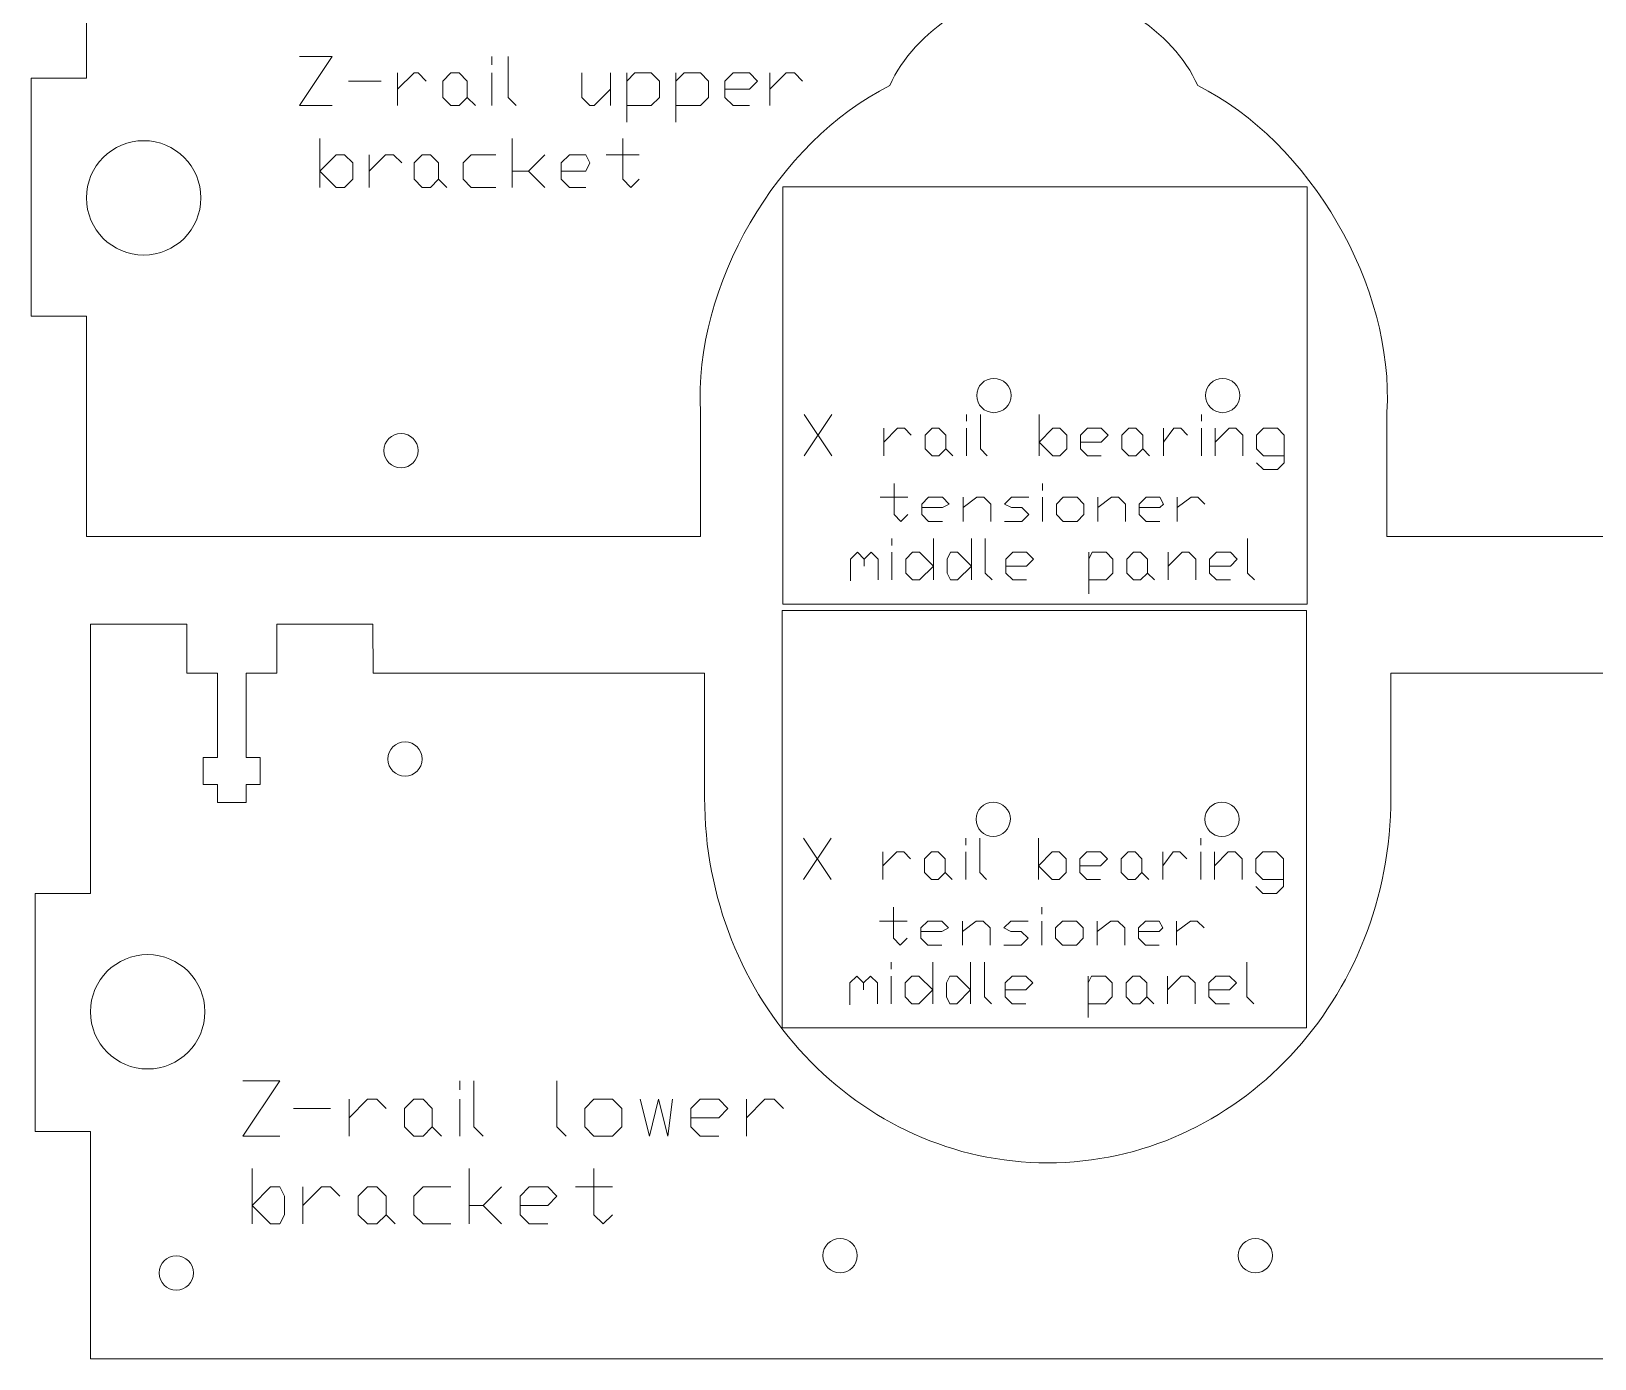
# Model space of a CAD drawing. Header units: inches. Extents: x 0.4 to 31.7, y 0.3 to 15.7.
# Drawn here: x 8.32 to 15.15, y 1.63 to 7.43 of the extents above; entities that cross this region are included whole.
import ezdxf

# ---------------------------------------------------------------- set-up
doc = ezdxf.new("R2010")
doc.units = ezdxf.units.IN
doc.header["$MEASUREMENT"] = 0
doc.layers.add('CUT_SHEET_1', color=179, linetype='Continuous')

msp = doc.modelspace()

# ---------------------------------------------------------------- linework, layer by layer
at = {"layer": 'CUT_SHEET_1', "color": 3, "lineweight": 15}
for p, q in [((8.5579, 8.2138), (8.5579, 7.2207)), ((8.5579, 7.2207), (8.3166, 7.2207)), ((8.3166, 7.2207), (8.3166, 6.1813)), ((11.5997, 4.9237), (11.5997, 6.7464)), ((11.5997, 6.7464), (13.89, 6.7464)), ((13.89, 6.7464), (13.89, 4.9237)), ((8.3166, 6.1813), (8.5579, 6.1813)), ((8.5579, 6.1813), (8.5584, 5.2196)), ((11.2407, 5.2196), (11.2407, 5.7622)), ((14.2389, 5.7622), (14.2389, 5.2196)), ((8.5584, 5.2196), (11.2407, 5.2196)), ((14.2389, 5.2196), (16.9212, 5.2196)), ((13.89, 4.9237), (11.5997, 4.9237)), ((11.5966, 3.0727), (11.5966, 4.8954)), ((11.5966, 4.8954), (13.887, 4.8954)), ((13.887, 4.8954), (13.887, 3.0727)), ((8.5752, 3.6601), (8.5759, 4.8367)), ((8.5759, 4.8367), (8.9957, 4.8367)), ((8.9957, 4.8367), (8.9957, 4.6218)), ((9.3891, 4.6218), (9.3891, 4.8367)), ((9.3891, 4.8367), (9.8089, 4.8367)), ((9.8089, 4.8367), (9.8096, 4.6218)), ((8.9957, 4.6218), (9.1295, 4.6218)), ((9.1295, 4.6218), (9.1295, 4.2539)), ((9.2554, 4.2539), (9.2554, 4.6218)), ((9.2554, 4.6218), (9.3891, 4.6218)), ((9.8096, 4.6218), (11.2581, 4.6218)), ((11.2581, 4.6218), (11.2581, 4.0792)), ((14.2563, 4.0792), (14.2563, 4.6218)), ((14.2563, 4.6218), (15.7048, 4.6218)), ((9.1295, 4.2539), (9.0675, 4.2539)), ((9.0675, 4.2539), (9.0675, 4.1359)), ((9.3173, 4.2539), (9.2554, 4.2539)), ((9.3173, 4.1359), (9.3173, 4.2539)), ((9.0675, 4.1359), (9.1295, 4.1359)), ((9.1295, 4.1359), (9.1295, 4.0572)), ((9.2554, 4.0572), (9.2554, 4.1359)), ((9.2554, 4.1359), (9.3173, 4.1359)), ((9.1295, 4.0572), (9.2554, 4.0572)), ((11.2581, 4.0792), (11.2586, 4.038)), ((11.2586, 4.038), (11.26, 3.9971)), ((14.2544, 3.997), (14.2558, 4.038)), ((14.2558, 4.038), (14.2563, 4.0792)), ((11.26, 3.9971), (11.2624, 3.9564)), ((14.252, 3.9564), (14.2544, 3.997)), ((11.2624, 3.9564), (11.2658, 3.916)), ((11.2658, 3.916), (11.2701, 3.8759)), ((14.2443, 3.8759), (14.2486, 3.916)), ((14.2486, 3.916), (14.252, 3.9564)), ((11.2701, 3.8759), (11.2753, 3.8361)), ((11.2753, 3.8361), (11.2815, 3.7967)), ((14.2329, 3.7967), (14.2391, 3.8361)), ((14.2391, 3.8361), (14.2443, 3.8759)), ((11.2815, 3.7967), (11.2885, 3.7575)), ((11.2885, 3.7575), (11.2965, 3.7188)), ((14.2179, 3.7188), (14.2259, 3.7575)), ((14.2259, 3.7575), (14.2329, 3.7967)), ((11.2965, 3.7188), (11.3053, 3.6803)), ((14.2091, 3.6803), (14.2179, 3.7188)), ((8.3339, 2.6207), (8.3339, 3.6601)), ((8.3339, 3.6601), (8.5752, 3.6601)), ((11.3053, 3.6803), (11.3149, 3.6423)), ((11.3149, 3.6423), (11.3255, 3.6046)), ((14.1889, 3.6046), (14.1995, 3.6423)), ((14.1995, 3.6423), (14.2091, 3.6803)), ((11.3255, 3.6046), (11.3368, 3.5673)), ((11.3368, 3.5673), (11.349, 3.5304)), ((14.1654, 3.5304), (14.1776, 3.5673)), ((14.1776, 3.5673), (14.1889, 3.6046)), ((11.349, 3.5304), (11.3621, 3.494)), ((11.3621, 3.494), (11.3759, 3.458)), ((14.1385, 3.458), (14.1523, 3.494)), ((14.1523, 3.494), (14.1654, 3.5304)), ((11.3759, 3.458), (11.3905, 3.4224)), ((11.3905, 3.4224), (11.4059, 3.3873)), ((14.1085, 3.3873), (14.1239, 3.4224)), ((14.1239, 3.4224), (14.1385, 3.458)), ((11.4059, 3.3873), (11.4221, 3.3526)), ((11.4221, 3.3526), (11.439, 3.3185)), ((14.0754, 3.3185), (14.0923, 3.3526)), ((14.0923, 3.3526), (14.1085, 3.3873)), ((11.439, 3.3185), (11.4567, 3.2848)), ((11.4567, 3.2848), (11.4751, 3.2516)), ((14.0393, 3.2516), (14.0577, 3.2848)), ((14.0577, 3.2848), (14.0754, 3.3185)), ((11.4751, 3.2516), (11.4943, 3.219)), ((11.4943, 3.219), (11.5141, 3.1869)), ((14.0003, 3.1869), (14.0202, 3.219)), ((14.0202, 3.219), (14.0393, 3.2516)), ((11.5141, 3.1869), (11.5347, 3.1553)), ((11.5347, 3.1553), (11.5559, 3.1243)), ((13.9585, 3.1243), (13.9797, 3.1553)), ((13.9797, 3.1553), (14.0003, 3.1869)), ((11.5559, 3.1243), (11.5778, 3.0939)), ((11.5778, 3.0939), (11.6004, 3.064)), ((13.914, 3.064), (13.9366, 3.0939)), ((13.9366, 3.0939), (13.9585, 3.1243)), ((13.887, 3.0727), (11.5966, 3.0727)), ((11.6004, 3.064), (11.6236, 3.0348)), ((11.6236, 3.0348), (11.6475, 3.0061)), ((11.6475, 3.0061), (11.672, 2.9781)), ((13.8424, 2.9781), (13.8669, 3.0061)), ((13.8669, 3.0061), (13.8908, 3.0348)), ((13.8908, 3.0348), (13.914, 3.064)), ((11.672, 2.9781), (11.6972, 2.9507)), ((11.6972, 2.9507), (11.7229, 2.9239)), ((13.7915, 2.9239), (13.8172, 2.9507)), ((13.8172, 2.9507), (13.8424, 2.9781)), ((11.7229, 2.9239), (11.7492, 2.8978)), ((11.7492, 2.8978), (11.7761, 2.8724)), ((11.7761, 2.8724), (11.8036, 2.8477)), ((13.7108, 2.8477), (13.7383, 2.8724)), ((13.7383, 2.8724), (13.7652, 2.8978)), ((13.7652, 2.8978), (13.7915, 2.9239)), ((11.8036, 2.8477), (11.8317, 2.8236)), ((11.8317, 2.8236), (11.8603, 2.8003)), ((13.6542, 2.8003), (13.6827, 2.8236)), ((13.6827, 2.8236), (13.7108, 2.8477)), ((11.8603, 2.8003), (11.8894, 2.7777)), ((11.8894, 2.7777), (11.919, 2.7558)), ((11.919, 2.7558), (11.9492, 2.7347)), ((11.9492, 2.7347), (11.9798, 2.7143)), ((13.5345, 2.7143), (13.5652, 2.7347)), ((13.5652, 2.7347), (13.5954, 2.7558)), ((13.5954, 2.7558), (13.625, 2.7777)), ((13.625, 2.7777), (13.6542, 2.8003)), ((11.9798, 2.7143), (12.011, 2.6947)), ((12.011, 2.6947), (12.0426, 2.6759)), ((12.0426, 2.6759), (12.0747, 2.6578)), ((13.4397, 2.6579), (13.4718, 2.6759)), ((13.4718, 2.6759), (13.5034, 2.6947)), ((13.5034, 2.6947), (13.5345, 2.7143)), ((8.5752, 2.6207), (8.3339, 2.6207)), ((8.5752, 1.6276), (8.5752, 2.6207)), ((12.0747, 2.6578), (12.1073, 2.6406)), ((12.1073, 2.6406), (12.1403, 2.6242)), ((12.1403, 2.6242), (12.1737, 2.6087)), ((12.1737, 2.6087), (12.2075, 2.5939)), ((13.3069, 2.594), (13.3407, 2.6087)), ((13.3407, 2.6087), (13.3741, 2.6242)), ((13.3741, 2.6242), (13.4071, 2.6406)), ((13.4071, 2.6406), (13.4397, 2.6579)), ((12.2075, 2.5939), (12.2417, 2.5801)), ((12.2417, 2.5801), (12.2764, 2.5671)), ((12.2764, 2.5671), (12.3114, 2.555)), ((12.3114, 2.555), (12.3468, 2.5438)), ((12.3468, 2.5438), (12.3825, 2.5335)), ((12.3825, 2.5335), (12.4186, 2.5241)), ((13.0958, 2.5241), (13.1318, 2.5335)), ((13.1318, 2.5335), (13.1676, 2.5438)), ((13.1676, 2.5438), (13.203, 2.555)), ((13.203, 2.555), (13.238, 2.5671)), ((13.238, 2.5671), (13.2726, 2.5801)), ((13.2726, 2.5801), (13.3069, 2.594)), ((12.4186, 2.5241), (12.4551, 2.5157)), ((12.4551, 2.5157), (12.4918, 2.5082)), ((12.4918, 2.5082), (12.5289, 2.5016)), ((12.5289, 2.5016), (12.5663, 2.4961)), ((12.5663, 2.4961), (12.6039, 2.4915)), ((12.6039, 2.4915), (12.6418, 2.4879)), ((12.6418, 2.4879), (12.68, 2.4853)), ((12.68, 2.4853), (12.7185, 2.4838)), ((12.7185, 2.4838), (12.7572, 2.4833)), ((12.7572, 2.4833), (12.7959, 2.4838)), ((12.7959, 2.4838), (12.8343, 2.4853)), ((12.8343, 2.4853), (12.8725, 2.4879)), ((12.8725, 2.4879), (12.9105, 2.4915)), ((12.9105, 2.4915), (12.9481, 2.4961)), ((12.9481, 2.4961), (12.9855, 2.5016)), ((12.9855, 2.5016), (13.0226, 2.5082)), ((13.0226, 2.5082), (13.0593, 2.5157)), ((13.0593, 2.5157), (13.0958, 2.5241)), ((16.9391, 1.6276), (8.5752, 1.6276))]:
    msp.add_line(p, q, dxfattribs=at)
at = {"layer": 'CUT_SHEET_1', "color": 7, "lineweight": 15}
for p, q in [((9.4884, 7.3157), (9.6313, 7.3157)), ((9.6313, 7.3157), (9.4884, 7.1012)), ((10.3283, 7.28), (10.3283, 7.3157)), ((10.3998, 7.3157), (10.3998, 7.137)), ((9.9172, 7.1727), (9.9888, 7.2442)), ((9.9172, 7.1012), (9.9172, 7.2442)), ((9.9888, 7.2442), (10.0067, 7.2442)), ((10.0067, 7.2442), (10.0424, 7.2085)), ((10.1139, 7.2085), (10.1497, 7.2442)), ((10.1497, 7.2442), (10.1854, 7.2442)), ((10.1854, 7.2442), (10.2211, 7.2085)), ((10.3283, 7.1012), (10.3283, 7.2442)), ((10.7215, 7.2442), (10.7215, 7.137)), ((10.8466, 7.2442), (10.8466, 7.1012)), ((10.9181, 7.2085), (10.9538, 7.2442)), ((10.9181, 7.0297), (10.9181, 7.2442)), ((10.9538, 7.2442), (11.0253, 7.2442)), ((11.0253, 7.2442), (11.061, 7.2085)), ((11.1325, 7.2085), (11.1683, 7.2442)), ((11.1325, 7.0297), (11.1325, 7.2442)), ((11.1683, 7.2442), (11.2398, 7.2442)), ((11.2398, 7.2442), (11.2755, 7.2085)), ((11.3827, 7.2442), (11.347, 7.2085)), ((11.4542, 7.2442), (11.3827, 7.2442)), ((11.49, 7.2085), (11.4542, 7.2442)), ((11.5436, 7.1727), (11.6151, 7.2442)), ((11.5436, 7.1012), (11.5436, 7.2442)), ((11.6151, 7.2442), (11.6508, 7.2442)), ((11.6508, 7.2442), (11.6865, 7.2085)), ((9.7029, 7.2085), (9.8458, 7.2085)), ((10.1139, 7.137), (10.1139, 7.2085)), ((10.2211, 7.2085), (10.2211, 7.137)), ((10.7751, 7.1012), (10.8466, 7.1727)), ((11.061, 7.2085), (11.061, 7.137)), ((11.2755, 7.2085), (11.2755, 7.137)), ((11.347, 7.2085), (11.347, 7.137)), ((11.347, 7.1727), (11.4542, 7.1727)), ((11.4542, 7.1727), (11.49, 7.2085)), ((10.1497, 7.1012), (10.1139, 7.137)), ((10.2211, 7.137), (10.1854, 7.1012)), ((10.2211, 7.137), (10.2568, 7.1012)), ((10.3998, 7.137), (10.4356, 7.1012)), ((10.7215, 7.137), (10.7572, 7.1012)), ((11.061, 7.137), (11.0253, 7.1012)), ((11.2755, 7.137), (11.2398, 7.1012)), ((11.347, 7.137), (11.3827, 7.1012)), ((9.4884, 7.1012), (9.6313, 7.1012)), ((10.1854, 7.1012), (10.1497, 7.1012)), ((10.7572, 7.1012), (10.7751, 7.1012)), ((11.0253, 7.1012), (10.9181, 7.1012)), ((11.2398, 7.1012), (11.1325, 7.1012)), ((11.3827, 7.1012), (11.4542, 7.1012)), ((9.5777, 6.7438), (9.5777, 6.9583)), ((10.4177, 6.7438), (10.4177, 6.9583)), ((10.9003, 6.9583), (10.9003, 6.7796)), ((9.5777, 6.8153), (9.6492, 6.8868)), ((9.6492, 6.8868), (9.685, 6.8868)), ((9.685, 6.8868), (9.7207, 6.8511)), ((9.7207, 6.8511), (9.7207, 6.7796)), ((9.7922, 6.8153), (9.8637, 6.8868)), ((9.7922, 6.7438), (9.7922, 6.8868)), ((9.8637, 6.8868), (9.8994, 6.8868)), ((9.8994, 6.8868), (9.9351, 6.8511)), ((9.9888, 6.8511), (10.0245, 6.8868)), ((9.9888, 6.7796), (9.9888, 6.8511)), ((10.0245, 6.8868), (10.0602, 6.8868)), ((10.0602, 6.8868), (10.096, 6.8511)), ((10.096, 6.8511), (10.096, 6.7796)), ((10.239, 6.8868), (10.2032, 6.8511)), ((10.2032, 6.8511), (10.2032, 6.7796)), ((10.3462, 6.8868), (10.239, 6.8868)), ((10.4892, 6.8153), (10.5606, 6.8868)), ((10.6678, 6.8868), (10.6321, 6.8511)), ((10.6321, 6.8511), (10.6321, 6.7796)), ((10.7394, 6.8868), (10.6678, 6.8868)), ((10.7572, 6.8511), (10.7394, 6.8868)), ((10.7394, 6.8153), (10.7572, 6.8511)), ((10.8287, 6.8868), (10.9717, 6.8868)), ((9.6492, 6.7438), (9.5777, 6.8153)), ((9.7207, 6.7796), (9.685, 6.7438)), ((10.0245, 6.7438), (9.9888, 6.7796)), ((10.096, 6.7796), (10.0602, 6.7438)), ((10.096, 6.7796), (10.1318, 6.7438)), ((10.2032, 6.7796), (10.239, 6.7438)), ((10.4177, 6.8153), (10.4892, 6.8153)), ((10.4892, 6.8153), (10.5606, 6.7438)), ((10.6321, 6.8153), (10.7394, 6.8153)), ((10.6321, 6.7796), (10.6678, 6.7438)), ((10.9003, 6.7796), (10.9359, 6.7438)), ((10.9359, 6.7438), (10.9717, 6.7796)), ((9.685, 6.7438), (9.6492, 6.7438)), ((10.0602, 6.7438), (10.0245, 6.7438)), ((10.239, 6.7438), (10.3462, 6.7438)), ((10.6678, 6.7438), (10.7394, 6.7438)), ((11.6935, 5.7527), (11.8142, 5.5716)), ((11.6935, 5.5716), (11.8142, 5.7527)), ((12.4025, 5.7225), (12.4025, 5.7527)), ((12.463, 5.7527), (12.463, 5.6018)), ((12.7194, 5.5716), (12.7194, 5.7527)), ((13.4285, 5.7225), (13.4285, 5.7527)), ((12.0405, 5.6319), (12.1008, 5.6923)), ((12.0405, 5.5716), (12.0405, 5.6923)), ((12.1008, 5.6923), (12.131, 5.6923)), ((12.131, 5.6923), (12.1612, 5.6621)), ((12.2215, 5.6621), (12.2517, 5.6923)), ((12.2517, 5.6923), (12.2819, 5.6923)), ((12.2819, 5.6923), (12.3121, 5.6621)), ((12.4025, 5.5716), (12.4025, 5.6923)), ((12.7194, 5.6319), (12.7797, 5.6923)), ((12.7797, 5.6923), (12.8099, 5.6923)), ((12.8099, 5.6923), (12.8401, 5.6621)), ((12.9306, 5.6923), (12.9005, 5.6621)), ((12.991, 5.6923), (12.9306, 5.6923)), ((13.0212, 5.6621), (12.991, 5.6923)), ((13.0815, 5.6621), (13.1116, 5.6923)), ((13.1116, 5.6923), (13.1418, 5.6923)), ((13.1418, 5.6923), (13.172, 5.6621)), ((13.2625, 5.6319), (13.3078, 5.6923)), ((13.2625, 5.5716), (13.2625, 5.6923)), ((13.3078, 5.6923), (13.338, 5.6923)), ((13.338, 5.6923), (13.3681, 5.6621)), ((13.4285, 5.5716), (13.4285, 5.6923)), ((13.4888, 5.6319), (13.5491, 5.6923)), ((13.4888, 5.5716), (13.4888, 5.6923)), ((13.5491, 5.6923), (13.5793, 5.6923)), ((13.5793, 5.6923), (13.6095, 5.6621)), ((13.7, 5.6923), (13.6698, 5.6621)), ((13.7604, 5.6923), (13.7, 5.6923)), ((13.7905, 5.6621), (13.7604, 5.6923)), ((12.2215, 5.6018), (12.2215, 5.6621)), ((12.2517, 5.5716), (12.2215, 5.6018)), ((12.3121, 5.6018), (12.2819, 5.5716)), ((12.3121, 5.6621), (12.3121, 5.6018)), ((12.3121, 5.6018), (12.3423, 5.5716)), ((12.463, 5.6018), (12.4931, 5.5716)), ((12.7797, 5.5716), (12.7194, 5.6319)), ((12.8401, 5.6018), (12.8099, 5.5716)), ((12.8401, 5.6621), (12.8401, 5.6018)), ((12.9005, 5.6621), (12.9005, 5.6018)), ((12.9005, 5.6319), (12.991, 5.6319)), ((12.9005, 5.6018), (12.9306, 5.5716)), ((12.991, 5.6319), (13.0212, 5.6621)), ((13.0815, 5.6018), (13.0815, 5.6621)), ((13.1116, 5.5716), (13.0815, 5.6018)), ((13.172, 5.6018), (13.1418, 5.5716)), ((13.172, 5.6621), (13.172, 5.6018)), ((13.172, 5.6018), (13.2022, 5.5716)), ((13.6095, 5.6621), (13.6095, 5.5716)), ((13.6698, 5.6621), (13.6698, 5.6018)), ((13.6698, 5.6018), (13.7, 5.5716)), ((13.7905, 5.5414), (13.7905, 5.6621)), ((12.2819, 5.5716), (12.2517, 5.5716)), ((12.8099, 5.5716), (12.7797, 5.5716)), ((12.9306, 5.5716), (12.991, 5.5716)), ((13.1418, 5.5716), (13.1116, 5.5716)), ((13.6698, 5.5414), (13.7, 5.5113)), ((13.7, 5.5716), (13.7905, 5.5716)), ((13.7604, 5.5113), (13.7905, 5.5414)), ((13.7, 5.5113), (13.7604, 5.5113)), ((12.0858, 5.4509), (12.0858, 5.3152)), ((12.7345, 5.4207), (12.7345, 5.4509)), ((12.0254, 5.3906), (12.1461, 5.3906)), ((12.2366, 5.3906), (12.2065, 5.3604)), ((12.2065, 5.3604), (12.2065, 5.3151)), ((12.2065, 5.3453), (12.297, 5.3453)), ((12.297, 5.3906), (12.2366, 5.3906)), ((12.3272, 5.3604), (12.297, 5.3906)), ((12.297, 5.3453), (12.3272, 5.3604)), ((12.3875, 5.3453), (12.4479, 5.3906)), ((12.3875, 5.285), (12.3875, 5.3906)), ((12.4479, 5.3906), (12.478, 5.3906)), ((12.478, 5.3906), (12.5082, 5.3604)), ((12.5082, 5.3604), (12.5082, 5.285)), ((12.5685, 5.3604), (12.5987, 5.3906)), ((12.5987, 5.3453), (12.5685, 5.3604)), ((12.5987, 5.3906), (12.6741, 5.3906)), ((12.644, 5.3453), (12.5987, 5.3453)), ((12.6741, 5.3152), (12.644, 5.3453)), ((12.7345, 5.285), (12.7345, 5.3906)), ((12.7948, 5.3604), (12.825, 5.3906)), ((12.7948, 5.3152), (12.7948, 5.3604)), ((12.825, 5.3906), (12.8854, 5.3906)), ((12.8854, 5.3906), (12.9155, 5.3604)), ((12.9155, 5.3604), (12.9155, 5.3152)), ((12.9758, 5.3453), (13.0362, 5.3906)), ((12.9758, 5.285), (12.9758, 5.3906)), ((13.0362, 5.3906), (13.0664, 5.3906)), ((13.0664, 5.3906), (13.0966, 5.3604)), ((13.0966, 5.3604), (13.0966, 5.285)), ((13.1871, 5.3906), (13.1569, 5.3604)), ((13.1569, 5.3604), (13.1569, 5.3151)), ((13.1569, 5.3453), (13.2474, 5.3453)), ((13.2474, 5.3906), (13.1871, 5.3906)), ((13.2625, 5.3604), (13.2474, 5.3906)), ((13.2474, 5.3453), (13.2625, 5.3604)), ((13.3229, 5.3453), (13.3832, 5.3906)), ((13.3229, 5.285), (13.3229, 5.3906)), ((13.3832, 5.3906), (13.4134, 5.3906)), ((13.4134, 5.3906), (13.4436, 5.3604)), ((12.0858, 5.3152), (12.1159, 5.285)), ((12.1159, 5.285), (12.1461, 5.3152)), ((12.2065, 5.3151), (12.2366, 5.285)), ((12.2366, 5.285), (12.297, 5.285)), ((12.5685, 5.285), (12.644, 5.285)), ((12.644, 5.285), (12.6741, 5.3152)), ((12.825, 5.285), (12.7948, 5.3152)), ((12.8854, 5.285), (12.825, 5.285)), ((12.9155, 5.3152), (12.8854, 5.285)), ((13.1569, 5.3151), (13.1871, 5.285)), ((13.1871, 5.285), (13.2474, 5.285)), ((12.0765, 5.1804), (12.0765, 5.2106)), ((12.2576, 5.2106), (12.2576, 5.0295)), ((12.4236, 5.2106), (12.4236, 5.0295)), ((12.4839, 5.2106), (12.4839, 5.0597)), ((13.6304, 5.2106), (13.6304, 5.0597)), ((11.8955, 5.12), (11.9257, 5.1502)), ((11.9257, 5.1502), (11.9559, 5.12)), ((11.9559, 5.12), (11.986, 5.1502)), ((11.986, 5.1502), (12.0162, 5.12)), ((12.0765, 5.0295), (12.0765, 5.1502)), ((12.1369, 5.12), (12.1671, 5.1502)), ((12.1671, 5.1502), (12.1972, 5.1502)), ((12.1972, 5.1502), (12.2576, 5.0898)), ((12.3179, 5.12), (12.333, 5.1502)), ((12.333, 5.1502), (12.3631, 5.1502)), ((12.3631, 5.1502), (12.4236, 5.0898)), ((12.6046, 5.1502), (12.5744, 5.12)), ((12.6649, 5.1502), (12.6046, 5.1502)), ((12.6951, 5.12), (12.6649, 5.1502)), ((12.9365, 5.12), (12.9516, 5.1502)), ((12.9365, 4.9692), (12.9365, 5.1502)), ((12.9516, 5.1502), (13.0119, 5.1502)), ((13.0119, 5.1502), (13.0421, 5.12)), ((13.1024, 5.12), (13.1326, 5.1502)), ((13.1326, 5.1502), (13.1628, 5.1502)), ((13.1628, 5.1502), (13.1929, 5.12)), ((13.2835, 5.0898), (13.3438, 5.1502)), ((13.2835, 5.0295), (13.2835, 5.1502)), ((13.3438, 5.1502), (13.374, 5.1502)), ((13.374, 5.1502), (13.4041, 5.12)), ((13.4946, 5.1502), (13.4645, 5.12)), ((13.555, 5.1502), (13.4946, 5.1502)), ((13.5852, 5.12), (13.555, 5.1502)), ((11.8955, 5.0251), (11.8955, 5.12)), ((11.9559, 5.12), (11.9559, 5.0898)), ((12.0162, 5.12), (12.0162, 5.0295)), ((12.1369, 5.0597), (12.1369, 5.12)), ((12.1671, 5.0295), (12.1369, 5.0597)), ((12.2576, 5.0898), (12.1972, 5.0295)), ((12.3179, 5.0597), (12.3179, 5.12)), ((12.333, 5.0295), (12.3179, 5.0597)), ((12.4236, 5.0898), (12.3631, 5.0295)), ((12.4839, 5.0597), (12.514, 5.0295)), ((12.5744, 5.12), (12.5744, 5.0597)), ((12.5744, 5.0898), (12.6649, 5.0898)), ((12.5744, 5.0597), (12.6046, 5.0295)), ((12.6649, 5.0898), (12.6951, 5.12)), ((13.0421, 5.0597), (13.0119, 5.0295)), ((13.0421, 5.12), (13.0421, 5.0597)), ((13.1024, 5.0597), (13.1024, 5.12)), ((13.1326, 5.0295), (13.1024, 5.0597)), ((13.1929, 5.0597), (13.1628, 5.0295)), ((13.1929, 5.12), (13.1929, 5.0597)), ((13.1929, 5.0597), (13.2231, 5.0295)), ((13.4041, 5.12), (13.4041, 5.0295)), ((13.4645, 5.12), (13.4645, 5.0597)), ((13.4645, 5.0898), (13.555, 5.0898)), ((13.4645, 5.0597), (13.4946, 5.0295)), ((13.555, 5.0898), (13.5852, 5.12)), ((13.6304, 5.0597), (13.6606, 5.0295)), ((12.1972, 5.0295), (12.1671, 5.0295)), ((12.3631, 5.0295), (12.333, 5.0295)), ((12.6046, 5.0295), (12.6649, 5.0295)), ((13.0119, 5.0295), (12.9365, 5.0295)), ((13.1628, 5.0295), (13.1326, 5.0295)), ((13.4946, 5.0295), (13.555, 5.0295)), ((11.6905, 3.9017), (11.8112, 3.7206)), ((11.6905, 3.7206), (11.8112, 3.9017)), ((12.3995, 3.8715), (12.3995, 3.9017)), ((12.4599, 3.9017), (12.4599, 3.7508)), ((12.7164, 3.7206), (12.7164, 3.9017)), ((13.4254, 3.8715), (13.4254, 3.9017)), ((12.0375, 3.7809), (12.0978, 3.8413)), ((12.0375, 3.7206), (12.0375, 3.8413)), ((12.0978, 3.8413), (12.128, 3.8413)), ((12.128, 3.8413), (12.1582, 3.8111)), ((12.2185, 3.8111), (12.2487, 3.8413)), ((12.2487, 3.8413), (12.2788, 3.8413)), ((12.2788, 3.8413), (12.3091, 3.8111)), ((12.3995, 3.7206), (12.3995, 3.8413)), ((12.7164, 3.7809), (12.7767, 3.8413)), ((12.7767, 3.8413), (12.8069, 3.8413)), ((12.8069, 3.8413), (12.8371, 3.8111)), ((12.9276, 3.8413), (12.8974, 3.8111)), ((12.9879, 3.8413), (12.9276, 3.8413)), ((13.0181, 3.8111), (12.9879, 3.8413)), ((13.0785, 3.8111), (13.1086, 3.8413)), ((13.1086, 3.8413), (13.1388, 3.8413)), ((13.1388, 3.8413), (13.169, 3.8111)), ((13.2595, 3.7809), (13.3048, 3.8413)), ((13.2595, 3.7206), (13.2595, 3.8413)), ((13.3048, 3.8413), (13.335, 3.8413)), ((13.335, 3.8413), (13.3651, 3.8111)), ((13.4254, 3.7206), (13.4254, 3.8413)), ((13.4858, 3.7809), (13.5461, 3.8413)), ((13.4858, 3.7206), (13.4858, 3.8413)), ((13.5461, 3.8413), (13.5763, 3.8413)), ((13.5763, 3.8413), (13.6065, 3.8111)), ((13.697, 3.8413), (13.6668, 3.8111)), ((13.7573, 3.8413), (13.697, 3.8413)), ((13.7875, 3.8111), (13.7573, 3.8413)), ((12.2185, 3.7508), (12.2185, 3.8111)), ((12.3091, 3.8111), (12.3091, 3.7508)), ((12.7767, 3.7206), (12.7164, 3.7809)), ((12.8371, 3.8111), (12.8371, 3.7508)), ((12.8974, 3.8111), (12.8974, 3.7508)), ((12.8974, 3.7809), (12.9879, 3.7809)), ((12.9879, 3.7809), (13.0181, 3.8111)), ((13.0785, 3.7508), (13.0785, 3.8111)), ((13.169, 3.8111), (13.169, 3.7508)), ((13.6065, 3.8111), (13.6065, 3.7206)), ((13.6668, 3.8111), (13.6668, 3.7508)), ((13.7875, 3.6904), (13.7875, 3.8111)), ((12.2487, 3.7206), (12.2185, 3.7508)), ((12.2788, 3.7206), (12.2487, 3.7206)), ((12.3091, 3.7508), (12.2788, 3.7206)), ((12.309, 3.7508), (12.3393, 3.7206)), ((12.4599, 3.7508), (12.4901, 3.7206)), ((12.8069, 3.7206), (12.7767, 3.7206)), ((12.8371, 3.7508), (12.8069, 3.7206)), ((12.8974, 3.7508), (12.9276, 3.7206)), ((12.9276, 3.7206), (12.9879, 3.7206)), ((13.1086, 3.7206), (13.0785, 3.7508)), ((13.1388, 3.7206), (13.1086, 3.7206)), ((13.169, 3.7508), (13.1388, 3.7206)), ((13.169, 3.7508), (13.1992, 3.7206)), ((13.6668, 3.7508), (13.697, 3.7206)), ((13.6668, 3.6904), (13.697, 3.6603)), ((13.697, 3.7206), (13.7875, 3.7206)), ((13.7573, 3.6603), (13.7875, 3.6904)), ((13.697, 3.6603), (13.7573, 3.6603)), ((12.0828, 3.5999), (12.0828, 3.4642)), ((12.7314, 3.5697), (12.7314, 3.5999)), ((12.0224, 3.5396), (12.1431, 3.5396)), ((12.2336, 3.5396), (12.2035, 3.5094)), ((12.2035, 3.5094), (12.2035, 3.4642)), ((12.2035, 3.4943), (12.294, 3.4943)), ((12.294, 3.5396), (12.2336, 3.5396)), ((12.3241, 3.5094), (12.294, 3.5396)), ((12.294, 3.4943), (12.3241, 3.5094)), ((12.3845, 3.4943), (12.4448, 3.5396)), ((12.3845, 3.4339), (12.3845, 3.5396)), ((12.4448, 3.5396), (12.475, 3.5396)), ((12.475, 3.5396), (12.5052, 3.5094)), ((12.5052, 3.5094), (12.5052, 3.4339)), ((12.5655, 3.5094), (12.5957, 3.5396)), ((12.5957, 3.4943), (12.5655, 3.5094)), ((12.5957, 3.5396), (12.6711, 3.5396)), ((12.641, 3.4943), (12.5957, 3.4943)), ((12.6711, 3.4642), (12.641, 3.4943)), ((12.7314, 3.4339), (12.7314, 3.5396)), ((12.7918, 3.5094), (12.822, 3.5396)), ((12.7918, 3.4642), (12.7918, 3.5094)), ((12.822, 3.5396), (12.8823, 3.5396)), ((12.8823, 3.5396), (12.9125, 3.5094)), ((12.9125, 3.5094), (12.9125, 3.4642)), ((12.9728, 3.4943), (13.0332, 3.5396)), ((12.9728, 3.4339), (12.9728, 3.5396)), ((13.0332, 3.5396), (13.0634, 3.5396)), ((13.0634, 3.5396), (13.0936, 3.5094)), ((13.0936, 3.5094), (13.0936, 3.4339)), ((13.1841, 3.5396), (13.1539, 3.5094)), ((13.1539, 3.5094), (13.1539, 3.4642)), ((13.1539, 3.4943), (13.2444, 3.4943)), ((13.2444, 3.5396), (13.1841, 3.5396)), ((13.2595, 3.5094), (13.2444, 3.5396)), ((13.2444, 3.4943), (13.2595, 3.5094)), ((13.3198, 3.4943), (13.3802, 3.5396)), ((13.3198, 3.4339), (13.3198, 3.5396)), ((13.3802, 3.5396), (13.4103, 3.5396)), ((13.4103, 3.5396), (13.4405, 3.5094)), ((12.0828, 3.4642), (12.1129, 3.4339)), ((12.1129, 3.4339), (12.1431, 3.4642)), ((12.2035, 3.4642), (12.2336, 3.4339)), ((12.2336, 3.4339), (12.294, 3.4339)), ((12.5655, 3.4339), (12.641, 3.4339)), ((12.641, 3.4339), (12.6711, 3.4642)), ((12.822, 3.4339), (12.7918, 3.4642)), ((12.8823, 3.4339), (12.822, 3.4339)), ((12.9125, 3.4642), (12.8823, 3.4339)), ((13.1539, 3.4642), (13.1841, 3.4339)), ((13.1841, 3.4339), (13.2444, 3.4339)), ((12.0735, 3.3294), (12.0735, 3.3596)), ((12.2546, 3.3596), (12.2546, 3.1785)), ((12.4205, 3.3596), (12.4205, 3.1785)), ((12.4809, 3.3596), (12.4809, 3.2087)), ((13.6274, 3.3596), (13.6274, 3.2087)), ((11.8925, 3.269), (11.9227, 3.2992)), ((11.9227, 3.2992), (11.9528, 3.269)), ((11.9528, 3.269), (11.983, 3.2992)), ((11.983, 3.2992), (12.0132, 3.269)), ((12.0735, 3.1785), (12.0735, 3.2992)), ((12.1339, 3.269), (12.1641, 3.2992)), ((12.1641, 3.2992), (12.1942, 3.2992)), ((12.1942, 3.2992), (12.2546, 3.2389)), ((12.3149, 3.269), (12.33, 3.2992)), ((12.33, 3.2992), (12.3601, 3.2992)), ((12.3601, 3.2992), (12.4205, 3.2389)), ((12.6016, 3.2992), (12.5714, 3.269)), ((12.6619, 3.2992), (12.6016, 3.2992)), ((12.692, 3.269), (12.6619, 3.2992)), ((12.9334, 3.269), (12.9485, 3.2992)), ((12.9334, 3.1182), (12.9334, 3.2992)), ((12.9485, 3.2992), (13.0089, 3.2992)), ((13.0089, 3.2992), (13.0391, 3.269)), ((13.0994, 3.269), (13.1296, 3.2992)), ((13.1296, 3.2992), (13.1598, 3.2992)), ((13.1598, 3.2992), (13.1899, 3.269)), ((13.2804, 3.2389), (13.3408, 3.2992)), ((13.2804, 3.1785), (13.2804, 3.2992)), ((13.3408, 3.2992), (13.3709, 3.2992)), ((13.3709, 3.2992), (13.4011, 3.269)), ((13.4916, 3.2992), (13.4615, 3.269)), ((13.552, 3.2992), (13.4916, 3.2992)), ((13.5822, 3.269), (13.552, 3.2992)), ((11.8925, 3.1742), (11.8925, 3.269)), ((11.9528, 3.269), (11.9528, 3.2389)), ((12.0132, 3.269), (12.0132, 3.1785)), ((12.1339, 3.2087), (12.1339, 3.269)), ((12.2546, 3.2389), (12.1942, 3.1785)), ((12.3149, 3.2087), (12.3149, 3.269)), ((12.4205, 3.2389), (12.3601, 3.1785)), ((12.5714, 3.269), (12.5714, 3.2087)), ((12.5714, 3.2389), (12.6619, 3.2389)), ((12.6619, 3.2389), (12.692, 3.269)), ((13.0391, 3.269), (13.0391, 3.2087)), ((13.0994, 3.2087), (13.0994, 3.269)), ((13.1899, 3.269), (13.1899, 3.2087)), ((13.4011, 3.269), (13.4011, 3.1785)), ((13.4615, 3.269), (13.4615, 3.2087)), ((13.4615, 3.2389), (13.552, 3.2389)), ((13.552, 3.2389), (13.5822, 3.269)), ((12.1641, 3.1785), (12.1339, 3.2087)), ((12.1942, 3.1785), (12.1641, 3.1785)), ((12.33, 3.1785), (12.3149, 3.2087)), ((12.3601, 3.1785), (12.33, 3.1785)), ((12.4809, 3.2087), (12.511, 3.1785)), ((12.5714, 3.2087), (12.6016, 3.1785)), ((12.6016, 3.1785), (12.6619, 3.1785)), ((13.0089, 3.1785), (12.9334, 3.1785)), ((13.0391, 3.2087), (13.0089, 3.1785)), ((13.1296, 3.1785), (13.0994, 3.2087)), ((13.1598, 3.1785), (13.1296, 3.1785)), ((13.1899, 3.2087), (13.1598, 3.1785)), ((13.1899, 3.2087), (13.2201, 3.1785)), ((13.4615, 3.2087), (13.4916, 3.1785)), ((13.4916, 3.1785), (13.552, 3.1785)), ((13.6274, 3.2087), (13.6576, 3.1785)), ((9.2409, 2.8421), (9.4023, 2.8421)), ((9.4023, 2.8421), (9.2409, 2.6)), ((10.1895, 2.8017), (10.1895, 2.8421)), ((10.25, 2.8421), (10.25, 2.6403)), ((10.6133, 2.8421), (10.6133, 2.6403)), ((9.7051, 2.6806), (9.7859, 2.7614)), ((9.7051, 2.6), (9.7051, 2.7614)), ((9.7859, 2.7614), (9.8262, 2.7614)), ((9.8262, 2.7614), (9.8666, 2.721)), ((9.9473, 2.721), (9.9877, 2.7614)), ((9.9877, 2.7614), (10.0281, 2.7614)), ((10.0281, 2.7614), (10.0684, 2.721)), ((10.1895, 2.6), (10.1895, 2.7614)), ((10.7344, 2.721), (10.7748, 2.7614)), ((10.7748, 2.7614), (10.8555, 2.7614)), ((10.8555, 2.7614), (10.8959, 2.721)), ((10.9766, 2.7614), (11.017, 2.6)), ((11.017, 2.6), (11.0574, 2.7614)), ((11.0574, 2.7614), (11.0977, 2.6)), ((11.0977, 2.6), (11.1179, 2.7614)), ((11.239, 2.7614), (11.1986, 2.721)), ((11.3197, 2.7614), (11.239, 2.7614)), ((11.3601, 2.721), (11.3197, 2.7614)), ((11.4408, 2.6806), (11.5216, 2.7614)), ((11.4408, 2.6), (11.4408, 2.7614)), ((11.5216, 2.7614), (11.562, 2.7614)), ((11.562, 2.7614), (11.6023, 2.721)), ((9.4629, 2.721), (9.6244, 2.721)), ((9.9473, 2.6403), (9.9473, 2.721)), ((10.0684, 2.721), (10.0684, 2.6403)), ((10.7344, 2.6403), (10.7344, 2.721)), ((10.8959, 2.721), (10.8959, 2.6403)), ((11.1986, 2.721), (11.1986, 2.6403)), ((11.1986, 2.6806), (11.3197, 2.6806)), ((11.3197, 2.6806), (11.3601, 2.721)), ((9.2409, 2.6), (9.4023, 2.6)), ((9.9877, 2.6), (9.9473, 2.6403)), ((10.0281, 2.6), (9.9877, 2.6)), ((10.0684, 2.6403), (10.0281, 2.6)), ((10.0684, 2.6403), (10.1088, 2.6)), ((10.25, 2.6403), (10.2904, 2.6)), ((10.6133, 2.6403), (10.6537, 2.6)), ((10.7748, 2.6), (10.7344, 2.6403)), ((10.8555, 2.6), (10.7748, 2.6)), ((10.8959, 2.6403), (10.8555, 2.6)), ((11.1986, 2.6403), (11.239, 2.6)), ((11.239, 2.6), (11.3197, 2.6)), ((9.2813, 2.2165), (9.2813, 2.4586)), ((10.2298, 2.2165), (10.2298, 2.4586)), ((10.7748, 2.4586), (10.7748, 2.2569)), ((9.2813, 2.2972), (9.362, 2.3779)), ((9.362, 2.3779), (9.4023, 2.3779)), ((9.4023, 2.3779), (9.4226, 2.3375)), ((9.4226, 2.3375), (9.4226, 2.2569)), ((9.5033, 2.2972), (9.584, 2.3779)), ((9.5033, 2.2165), (9.5033, 2.3779)), ((9.584, 2.3779), (9.6244, 2.3779)), ((9.6244, 2.3779), (9.6647, 2.3375)), ((9.7454, 2.3375), (9.7859, 2.3779)), ((9.7454, 2.2569), (9.7454, 2.3375)), ((9.7859, 2.3779), (9.8262, 2.3779)), ((9.8262, 2.3779), (9.8666, 2.3375)), ((9.8666, 2.3375), (9.8666, 2.2569)), ((10.028, 2.3779), (9.9876, 2.3375)), ((9.9876, 2.3375), (9.9876, 2.2569)), ((10.1491, 2.3779), (10.028, 2.3779)), ((10.2904, 2.2972), (10.3712, 2.3779)), ((10.4922, 2.3779), (10.4519, 2.3375)), ((10.4519, 2.3375), (10.4519, 2.2569)), ((10.5729, 2.3779), (10.4922, 2.3779)), ((10.6133, 2.3375), (10.5729, 2.3779)), ((10.5729, 2.2972), (10.6133, 2.3375)), ((10.6941, 2.3779), (10.8555, 2.3779)), ((9.362, 2.2165), (9.2813, 2.2972)), ((9.4226, 2.2569), (9.4023, 2.2165)), ((9.7859, 2.2165), (9.7454, 2.2569)), ((9.8666, 2.2569), (9.8262, 2.2165)), ((9.8666, 2.2569), (9.9069, 2.2165)), ((9.9876, 2.2569), (10.028, 2.2165)), ((10.2298, 2.2972), (10.2904, 2.2972)), ((10.2904, 2.2972), (10.3712, 2.2165)), ((10.4519, 2.2972), (10.5729, 2.2972)), ((10.4519, 2.2569), (10.4922, 2.2165)), ((10.7748, 2.2569), (10.8151, 2.2165)), ((10.8151, 2.2165), (10.8555, 2.2569)), ((9.4023, 2.2165), (9.362, 2.2165)), ((9.8262, 2.2165), (9.7859, 2.2165)), ((10.028, 2.2165), (10.1491, 2.2165)), ((10.4922, 2.2165), (10.5729, 2.2165))]:
    msp.add_line(p, q, dxfattribs=at)
at = {"layer": 'CUT_SHEET_1', "color": 1, "lineweight": 15}
for p, q in [((8.95, 2.0774), (8.95, 2.0774)), ((13.5892, 2.0781), (13.5892, 2.0781)), ((8.8751, 2.0024), (8.8751, 2.0024))]:
    msp.add_line(p, q, dxfattribs=at)
at = {"layer": 'CUT_SHEET_1', "color": 3, "lineweight": 15}
for points in [[(12.7398, 7.6063), (12.4739, 7.6186), (12.1743, 7.4326), (12.0674, 7.1888)], [(13.4123, 7.1888), (13.3054, 7.4326), (13.0057, 7.6186), (12.7398, 7.6063)], [(12.0674, 7.1888), (11.5762, 6.9457), (11.2075, 6.3092), (11.2407, 5.7622)], [(14.2389, 5.7622), (14.2722, 6.3092), (13.9034, 6.9456), (13.4123, 7.1888)]]:
    msp.add_open_spline(points, degree=3, dxfattribs=at)
at = {"layer": 'CUT_SHEET_1', "color": 1, "lineweight": 15}
for points in [[(8.8077, 6.9481), (8.6698, 6.9481), (8.5579, 6.8362), (8.5579, 6.6982)], [(9.0576, 6.6982), (9.0576, 6.8362), (8.9457, 6.9481), (8.8077, 6.9481)], [(8.5579, 6.6982), (8.5579, 6.5602), (8.6698, 6.4484), (8.8077, 6.4484)], [(8.8077, 6.4484), (8.9457, 6.4484), (9.0576, 6.5602), (9.0576, 6.6982)], [(12.5219, 5.91), (12.4805, 5.91), (12.447, 5.8764), (12.447, 5.835)], [(12.5969, 5.835), (12.5969, 5.8764), (12.5633, 5.91), (12.5219, 5.91)], [(13.5213, 5.91), (13.4799, 5.91), (13.4464, 5.8764), (13.4464, 5.835)], [(13.5963, 5.835), (13.5963, 5.8764), (13.5627, 5.91), (13.5213, 5.91)], [(12.447, 5.835), (12.447, 5.7936), (12.4805, 5.7601), (12.5219, 5.7601)], [(12.5219, 5.7601), (12.5633, 5.7601), (12.5969, 5.7936), (12.5969, 5.835)], [(13.4464, 5.835), (13.4464, 5.7936), (13.48, 5.7601), (13.5213, 5.7601)], [(13.5213, 5.7601), (13.5627, 5.7601), (13.5963, 5.7936), (13.5963, 5.835)], [(9.9321, 5.6693), (9.8907, 5.6693), (9.8571, 5.6357), (9.8571, 5.5944)], [(10.0071, 5.5944), (10.0071, 5.6358), (9.9735, 5.6693), (9.9321, 5.6693)], [(9.8571, 5.5944), (9.8571, 5.553), (9.8907, 5.5194), (9.9321, 5.5194)], [(9.9321, 5.5194), (9.9735, 5.5194), (10.0071, 5.553), (10.0071, 5.5944)], [(9.9494, 4.322), (9.908, 4.322), (9.8745, 4.2884), (9.8745, 4.247)], [(10.0244, 4.247), (10.0244, 4.2884), (9.9908, 4.322), (9.9494, 4.322)], [(9.8745, 4.247), (9.8745, 4.2057), (9.908, 4.1721), (9.9494, 4.1721)], [(9.9494, 4.1721), (9.9908, 4.1721), (10.0244, 4.2057), (10.0244, 4.247)], [(12.5189, 4.059), (12.4775, 4.059), (12.444, 4.0254), (12.444, 3.984)], [(12.5939, 3.984), (12.5939, 4.0254), (12.5603, 4.059), (12.5189, 4.059)], [(13.5183, 4.059), (13.4769, 4.059), (13.4434, 4.0254), (13.4434, 3.984)], [(13.5933, 3.984), (13.5933, 4.0254), (13.5597, 4.059), (13.5183, 4.059)], [(12.444, 3.984), (12.444, 3.9426), (12.4775, 3.9091), (12.5189, 3.9091)], [(12.5189, 3.9091), (12.5603, 3.9091), (12.5938, 3.9426), (12.5939, 3.984)], [(13.4434, 3.984), (13.4434, 3.9426), (13.4769, 3.9091), (13.5183, 3.9091)], [(13.5183, 3.9091), (13.5597, 3.9091), (13.5933, 3.9426), (13.5933, 3.984)], [(8.8251, 3.393), (8.6871, 3.393), (8.5752, 3.2812), (8.5752, 3.1432)], [(9.0749, 3.1432), (9.0749, 3.2812), (8.9631, 3.393), (8.8251, 3.393)], [(8.5752, 3.1432), (8.5752, 3.0052), (8.6871, 2.8933), (8.8251, 2.8933)], [(8.8251, 2.8933), (8.9631, 2.8933), (9.0749, 3.0052), (9.0749, 3.1432)], [(11.8502, 2.1528), (11.8088, 2.1529), (11.7753, 2.1194), (11.7752, 2.0781)], [(11.9252, 2.0781), (11.9251, 2.1194), (11.8915, 2.1529), (11.8502, 2.1528)], [(13.6642, 2.1528), (13.6228, 2.1529), (13.5892, 2.1194), (13.5892, 2.0781)], [(13.7391, 2.0781), (13.7391, 2.1194), (13.7055, 2.1529), (13.6642, 2.1528)], [(8.95, 2.0774), (8.9086, 2.0774), (8.8751, 2.0438), (8.8751, 2.0024)], [(9.025, 2.0024), (9.025, 2.0438), (8.9914, 2.0774), (8.95, 2.0774)], [(11.7752, 2.0781), (11.7753, 2.0367), (11.8088, 2.0032), (11.8502, 2.0033)], [(11.8502, 2.0033), (11.8915, 2.0032), (11.9251, 2.0367), (11.9252, 2.0781)], [(13.5892, 2.0781), (13.5892, 2.0367), (13.6228, 2.0032), (13.6642, 2.0033)], [(13.6642, 2.0033), (13.7055, 2.0032), (13.7391, 2.0367), (13.7391, 2.0781)], [(8.8751, 2.0024), (8.8751, 1.961), (8.9086, 1.9275), (8.95, 1.9275)], [(8.95, 1.9275), (8.9914, 1.9275), (9.025, 1.961), (9.025, 2.0024)], [(13.6642, 2.0033), (13.6642, 2.0033), (13.6642, 2.0033), (13.6642, 2.0033)]]:
    msp.add_open_spline(points, degree=3, dxfattribs=at)

doc.saveas('drawing.dxf')
